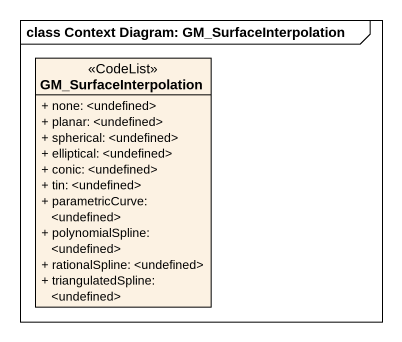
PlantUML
@startuml
mainframe class Context Diagram: GM_SurfaceInterpolation
hide circle
hide empty members
skinparam classAttributeIconSize 0
class GM_SurfaceInterpolation <<CodeList>> {
  + none: <undefined>
  + planar: <undefined>
  + spherical: <undefined>
  + elliptical: <undefined>
  + conic: <undefined>
  + tin: <undefined>
  + parametricCurve: <undefined>
  + polynomialSpline: <undefined>
  + rationalSpline: <undefined>
  + triangulatedSpline: <undefined>
}
@enduml
